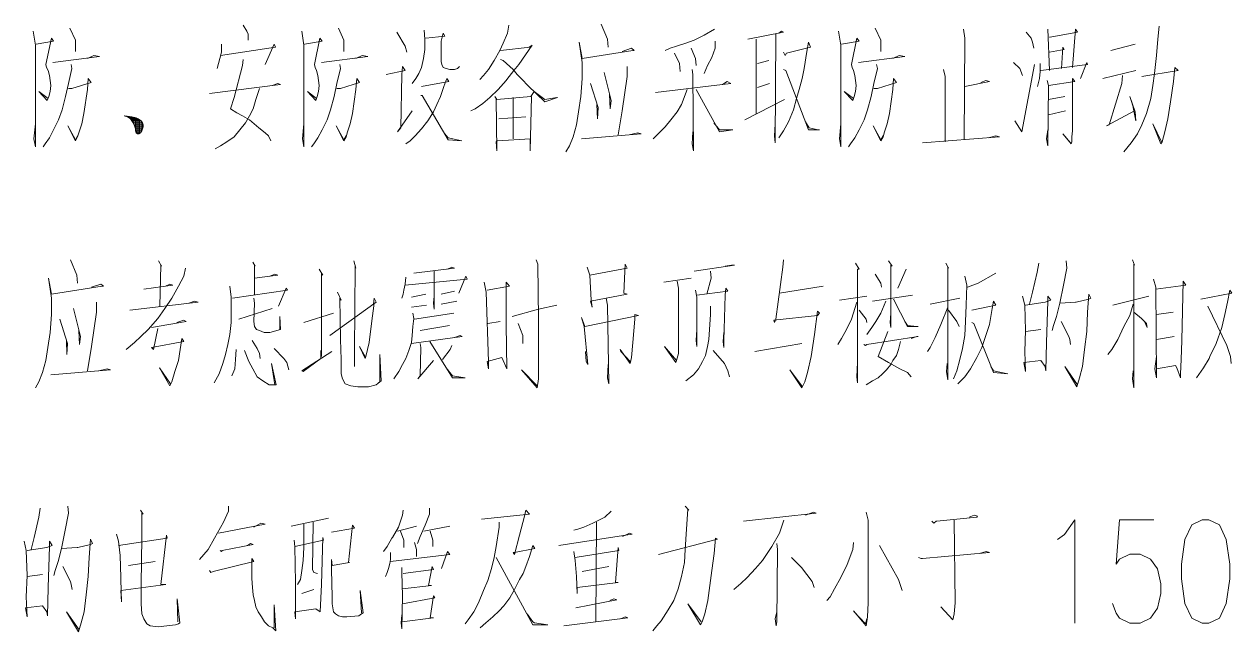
# Model space of a CAD drawing. Header units: millimetres. Extents: x 0 to 586, y 0 to 414.
# Drawn here: x 234.48 to 276.39, y 127.57 to 148.67 of the extents above; entities that cross this region are included whole.
import ezdxf

# ---------------------------------------------------------------- set-up
doc = ezdxf.new("R2010")
doc.units = ezdxf.units.MM

msp = doc.modelspace()

# ---------------------------------------------------------------- linework, layer by layer
at = {"color": 0, "lineweight": 0}
for points in [[(234.794778, 148.427722), (234.868861, 147.937361), (234.868861, 144.409583), (234.819472, 144.688278), (234.868861, 145.210389)], [(236.068306, 148.530028), (236.262333, 148.110222), (236.262333, 147.972639), (236.262333, 147.725694)], [(242.083167, 148.635861), (242.203111, 148.427722), (242.2525, 148.321889), (242.2525, 148.216056), (242.2525, 148.110222)], [(244.111639, 148.427722), (244.185722, 147.937361), (244.185722, 144.409583), (244.136333, 144.688278), (244.185722, 145.210389)], [(245.385167, 148.530028), (245.579194, 148.110222), (245.579194, 147.972639), (245.579194, 147.725694)], [(247.413639, 148.392444), (247.706444, 147.902083), (247.755833, 147.693944)], [(248.366139, 148.459472), (248.390833, 148.1455), (248.390833, 147.79625), (248.341444, 147.482278), (248.270889, 147.168306), (248.172111, 146.960167), (248.073333, 146.783778), (247.949861, 146.610917)], [(251.30125, 148.635861), (251.251861, 148.357167), (251.107222, 148.007917), (250.98375, 147.760972), (250.786194, 147.411722), (250.592167, 147.09775), (250.422833, 146.889611), (250.299361, 146.7485)], [(254.504472, 148.671139), (254.726722, 148.1455), (254.747889, 147.866806)], [(258.441472, 148.49475), (258.074583, 148.286611), (257.732389, 148.110222), (257.439583, 148.007917), (257.122083, 147.902083), (256.899833, 147.831528), (256.7305, 147.760972)], [(259.591528, 148.1455), (260.836833, 148.392444), (260.766278, 148.427722), (260.6675, 148.357167)], [(262.745361, 148.427722), (262.819444, 147.937361), (262.819444, 144.409583), (262.770056, 144.688278), (262.819444, 145.210389)], [(264.018889, 148.530028), (264.212917, 148.110222), (264.212917, 147.972639), (264.212917, 147.725694)], [(267.073944, 148.49475), (267.123333, 148.180778), (267.098639, 144.653)], [(269.250583, 148.392444), (269.423444, 148.180778), (269.469306, 148.043194), (269.518694, 147.831528)], [(270.009056, 148.49475), (270.058444, 147.062472)], [(270.058444, 148.216056), (270.083139, 148.216056), (271.035639, 148.392444), (270.961556, 148.49475), (270.862778, 147.168306)], [(272.647833, 144.233194), (272.894778, 144.547167), (273.1135, 144.861139), (273.261667, 145.178639), (273.431, 145.563167), (273.579167, 146.085278), (273.65325, 146.540361), (273.702639, 146.960167), (273.773194, 147.588111), (273.822583, 148.1455), (273.871972, 148.600583)], [(234.893556, 147.972639), (235.503861, 148.074944), (235.429778, 148.180778), (235.23575, 147.274139), (235.260444, 147.168306), (235.309833, 147.062472), (235.359222, 146.889611), (235.380389, 146.713222), (235.405083, 146.540361), (235.380389, 146.328694), (235.334528, 146.155833), (235.285139, 146.014722), (234.992333, 146.328694), (235.309833, 146.085278)], [(241.324694, 147.972639), (241.324694, 147.693944), (241.275306, 147.482278), (241.225917, 147.309417), (241.176528, 147.133028)], [(241.3, 147.588111), (243.208528, 147.866806), (243.159139, 147.972639), (242.841639, 147.274139)], [(244.210417, 147.972639), (244.820722, 148.074944), (244.746639, 148.180778), (244.552611, 147.274139), (244.577306, 147.168306), (244.626694, 147.062472), (244.676083, 146.889611), (244.69725, 146.713222), (244.721944, 146.540361), (244.69725, 146.328694), (244.651389, 146.155833), (244.602, 146.014722), (244.309194, 146.328694), (244.626694, 146.085278)], [(248.415528, 148.180778), (249.075222, 148.251333), (249.025833, 148.357167), (248.955278, 148.074944), (248.955278, 147.831528), (248.955278, 147.623389), (248.955278, 147.376444), (248.979972, 147.274139), (249.025833, 147.168306), (249.124611, 147.133028), (249.248083, 147.09775), (249.417417, 147.09775), (249.516194, 147.133028), (249.590278, 147.203583)], [(255.23825, 147.725694), (255.55575, 147.831528), (255.654528, 147.760972), (255.605139, 147.760972), (253.844778, 147.482278), (253.746, 148.043194), (253.844778, 147.344694), (253.844778, 146.783778), (253.795389, 146.155833), (253.721306, 145.630194), (253.65075, 145.178639), (253.527278, 144.758833), (253.403806, 144.444861), (253.283861, 144.233194)], [(258.466167, 148.074944), (258.466167, 147.831528), (258.342694, 147.517556), (258.198056, 147.238861), (258.074583, 146.960167)], [(259.884333, 148.1455), (259.884333, 145.563167)], [(260.568722, 148.321889), (260.544028, 144.547167), (260.519333, 144.794111), (260.544028, 145.210389)], [(260.836833, 147.693944), (260.886222, 147.588111), (260.935611, 147.658667), (261.768167, 147.866806), (261.694083, 148.043194), (261.644694, 147.725694), (261.545917, 147.133028), (261.475361, 146.783778), (261.376583, 146.39925), (261.277806, 146.085278), (261.179028, 145.70075), (261.009694, 145.280944), (260.836833, 144.966972), (260.6675, 144.723556)], [(262.844139, 147.972639), (263.454444, 148.074944), (263.380361, 148.180778), (263.186333, 147.274139), (263.211028, 147.168306), (263.260417, 147.062472), (263.309806, 146.889611), (263.330972, 146.713222), (263.355667, 146.540361), (263.330972, 146.328694), (263.285111, 146.155833), (263.235722, 146.014722), (262.942917, 146.328694), (263.260417, 146.085278)], [(272.185694, 147.760972), (273.039417, 147.972639)], [(235.479167, 147.344694), (237.094889, 147.552833), (236.897333, 147.588111), (236.678611, 147.482278)], [(244.796028, 147.344694), (246.41175, 147.552833), (246.214194, 147.588111), (245.995472, 147.482278)], [(251.008444, 147.760972), (252.035028, 147.866806), (252.010333, 147.866806), (252.109111, 147.937361), (251.643444, 147.274139), (251.474111, 147.062472), (251.227167, 146.7485), (251.202472, 146.713222), (250.934361, 146.39925), (250.641556, 146.120556), (250.398139, 145.912417), (250.1265, 145.736028), (249.981861, 145.665472)], [(257.048, 147.658667), (257.220861, 147.309417), (257.242028, 147.027194)], [(257.633611, 147.831528), (257.781778, 147.482278), (257.806472, 147.238861)], [(263.42975, 147.344694), (265.045472, 147.552833), (264.847917, 147.588111), (264.629194, 147.482278)], [(270.058444, 147.693944), (270.569972, 147.79625), (270.520583, 147.866806), (270.474722, 147.133028)], [(236.114167, 147.274139), (236.138861, 147.133028), (236.018917, 146.610917), (235.920139, 146.155833), (235.796667, 145.70075), (235.676722, 145.3515), (235.503861, 145.00225), (235.359222, 144.723556), (235.211056, 144.511889), (235.136972, 144.409583)], [(242.083167, 147.447), (242.058472, 147.238861), (241.765667, 146.120556), (241.642194, 145.736028), (241.860917, 145.594917), (242.058472, 145.492611), (242.301889, 145.3515), (242.619389, 145.072806), (242.841639, 144.896417), (242.961583, 144.794111), (243.035667, 144.617722)], [(245.431028, 147.274139), (245.455722, 147.133028), (245.335778, 146.610917), (245.237, 146.155833), (245.113528, 145.70075), (244.993583, 145.3515), (244.820722, 145.00225), (244.676083, 144.723556), (244.527917, 144.511889), (244.453833, 144.409583)], [(247.04675, 146.924889), (247.706444, 147.062472), (247.607667, 147.203583), (247.582972, 146.924889), (247.558278, 145.072806), (247.438333, 144.931694), (247.949861, 145.665472)], [(251.008444, 147.447), (251.107222, 147.411722), (251.449417, 147.09775), (251.594056, 146.924889), (251.766917, 146.7485), (251.960944, 146.540361), (252.550083, 145.979444), (252.987528, 146.120556), (252.962833, 146.120556), (252.550083, 146.05), (252.183194, 146.328694), (252.059722, 146.155833), (250.884972, 146.05), (250.810889, 146.155833), (250.860278, 146.085278), (250.884972, 144.268472), (250.860278, 144.582444), (250.884972, 144.617722), (250.909667, 144.617722), (252.035028, 144.688278), (252.035028, 144.268472), (252.084417, 146.155833)], [(255.411111, 147.203583), (255.411111, 146.854333), (255.23825, 145.665472), (255.090083, 144.829389)], [(260.325306, 147.411722), (259.933722, 147.309417)], [(264.06475, 147.274139), (264.089444, 147.133028), (263.9695, 146.610917), (263.870722, 146.155833), (263.74725, 145.70075), (263.627306, 145.3515), (263.454444, 145.00225), (263.309806, 144.723556), (263.161639, 144.511889), (263.087556, 144.409583)], [(268.809611, 147.344694), (269.031861, 147.133028), (269.127111, 146.889611)], [(268.859, 145.316222), (269.102417, 144.931694), (269.543389, 147.274139)], [(269.740944, 147.309417), (269.740944, 147.027194), (269.71625, 146.783778), (269.642167, 146.505083)], [(269.765639, 147.062472), (271.377833, 147.274139), (271.353139, 147.344694), (271.134417, 146.783778)], [(273.261667, 146.854333), (274.531667, 147.062472), (274.411722, 147.168306), (274.362333, 146.677944), (274.263556, 145.979444), (274.164778, 145.386778), (274.069528, 144.931694), (273.97075, 144.582444), (273.921361, 144.511889), (273.65325, 145.210389), (273.946056, 144.582444)], [(236.018917, 146.434528), (236.138861, 146.434528), (236.802083, 146.642667), (236.703306, 146.783778), (236.678611, 146.39925), (236.555139, 145.563167), (236.481056, 145.210389), (236.385806, 144.931694), (236.336417, 144.758833), (236.262333, 144.617722), (235.994222, 145.143361), (236.262333, 144.653), (236.336417, 144.794111)], [(245.335778, 146.434528), (245.455722, 146.434528), (246.118944, 146.642667), (246.020167, 146.783778), (245.995472, 146.39925), (245.872, 145.563167), (245.797917, 145.210389), (245.702667, 144.931694), (245.653278, 144.758833), (245.579194, 144.617722), (245.311083, 145.143361), (245.579194, 144.653), (245.653278, 144.794111)], [(248.270889, 146.505083), (249.223389, 146.677944), (249.149306, 146.783778), (249.050528, 146.505083), (248.930583, 146.155833), (248.807111, 145.877139), (248.683639, 145.630194), (248.489611, 145.316222), (248.270889, 145.037528), (248.048639, 144.794111), (247.879306, 144.617722), (247.731139, 144.511889)], [(254.60325, 146.995444), (254.846667, 146.014722), (254.821972, 145.736028), (254.797278, 146.226389)], [(257.658306, 147.09775), (257.683, 146.924889), (257.707694, 144.268472), (257.658306, 144.511889), (257.683, 144.931694)], [(260.836833, 147.09775), (260.910917, 147.062472), (261.694083, 145.00225), (262.085667, 145.00225), (262.036278, 145.00225), (261.718778, 145.072806), (261.595306, 145.280944)], [(263.9695, 146.434528), (264.089444, 146.434528), (264.752667, 146.642667), (264.653889, 146.783778), (264.629194, 146.39925), (264.505722, 145.563167), (264.431639, 145.210389), (264.336389, 144.931694), (264.287, 144.758833), (264.212917, 144.617722), (263.944806, 145.143361), (264.212917, 144.653), (264.287, 144.794111)], [(266.389556, 147.09775), (266.438944, 146.854333), (266.438944, 144.582444)], [(267.123333, 146.505083), (267.980583, 146.677944), (267.857111, 146.713222), (267.68425, 146.642667)], [(269.984361, 146.713222), (270.03375, 146.540361), (270.009056, 144.444861), (269.959667, 144.688278), (270.009056, 145.00225)], [(270.03375, 146.540361), (270.936861, 146.677944), (270.862778, 146.783778), (270.862778, 144.966972), (270.841611, 144.758833), (270.841611, 144.582444), (270.816917, 144.511889), (270.520583, 144.861139), (270.792222, 144.547167)], [(271.917583, 146.783778), (273.064111, 147.062472)], [(272.601972, 146.889611), (272.577278, 146.610917), (272.136306, 145.178639), (272.037528, 145.143361), (273.014722, 145.665472), (272.845389, 146.155833), (273.039417, 145.630194), (273.064111, 145.316222), (272.968861, 145.771306)], [(240.908417, 146.261667), (243.377861, 146.575639), (243.279083, 146.610917), (243.085056, 146.540361)], [(242.644083, 146.434528), (242.524139, 146.05), (242.425361, 145.736028), (242.301889, 145.492611), (242.15725, 145.245667), (241.959694, 145.00225), (241.765667, 144.758833), (241.518722, 144.582444), (241.3, 144.444861), (241.105972, 144.339028)], [(254.137583, 146.610917), (254.405694, 145.771306), (254.381, 145.386778), (254.359833, 145.877139)], [(257.488972, 146.39925), (257.291417, 145.877139), (257.146778, 145.630194), (256.924528, 145.3515), (256.7305, 145.108083), (256.557639, 144.931694), (256.314222, 144.688278)], [(256.388306, 146.293417), (259.005917, 146.610917), (258.882444, 146.677944), (258.709583, 146.575639)], [(257.806472, 146.39925), (258.614333, 144.931694), (259.076472, 145.00225), (258.614333, 145.00225), (258.416778, 145.245667)], [(260.35, 146.610917), (259.933722, 146.469806)], [(248.246194, 146.191111), (248.292056, 146.191111), (249.198694, 144.653), (249.664361, 144.617722), (249.198694, 144.723556), (249.075222, 144.861139)], [(251.449417, 146.120556), (251.449417, 144.688278)], [(259.49275, 145.3515), (260.861528, 146.05)], [(270.594667, 146.155833), (270.03375, 146.05)], [(237.973306, 145.492611), (238.22025, 145.457333), (238.364889, 145.422056), (238.438972, 145.386778), (238.488361, 145.3515), (238.53775, 145.316222), (238.587139, 145.245667), (238.608306, 145.178639), (238.608306, 145.108083), (238.562444, 144.966972), (238.513056, 144.896417), (238.463667, 144.861139), (238.414278, 144.861139), (238.364889, 144.896417), (238.340194, 144.966972), (238.340194, 145.037528), (238.3155, 145.143361), (238.266111, 145.245667), (238.170861, 145.386778), (238.072083, 145.457333), (237.948611, 145.492611)], [(238.072083, 145.457333), (238.195556, 145.457333)], [(238.146167, 145.422056), (238.146167, 145.457333)], [(238.195556, 145.457333), (238.195556, 145.3515)], [(250.959056, 145.386778), (251.886861, 145.457333)], [(270.03375, 145.527889), (270.619361, 145.665472)], [(238.340194, 145.422056), (238.146167, 145.422056)], [(238.170861, 145.386778), (238.438972, 145.386778)], [(238.488361, 145.3515), (238.195556, 145.3515)], [(238.241417, 145.280944), (238.241417, 145.422056)], [(238.241417, 145.316222), (238.513056, 145.316222)], [(238.587139, 145.245667), (238.266111, 145.245667)], [(238.290806, 145.422056), (238.290806, 145.210389)], [(238.3155, 145.178639), (238.608306, 145.178639)], [(238.340194, 144.966972), (238.340194, 145.422056)], [(238.608306, 145.108083), (238.340194, 145.108083)], [(238.340194, 145.037528), (238.587139, 145.037528)], [(238.389583, 145.386778), (238.389583, 144.896417)], [(238.438972, 144.861139), (238.438972, 145.386778)], [(238.488361, 145.3515), (238.488361, 144.896417)], [(238.53775, 144.931694), (238.53775, 145.316222)], [(238.587139, 145.245667), (238.587139, 145.037528)], [(238.562444, 144.966972), (238.340194, 144.966972)], [(238.364889, 144.896417), (238.513056, 144.896417)], [(253.820083, 144.688278), (255.897944, 144.861139), (255.778, 144.896417), (255.481667, 144.829389)], [(265.655778, 144.547167), (268.322778, 144.758833), (268.199306, 144.794111), (267.931194, 144.723556)], [(236.089472, 140.483167), (236.308194, 139.957528), (236.332889, 139.678833)], [(239.148056, 140.447889), (239.243306, 140.2715), (239.218611, 140.306778), (239.193917, 138.8745)], [(242.421833, 140.412611), (242.495917, 140.2715), (242.471222, 140.306778), (242.471222, 139.259028)], [(245.921389, 140.447889), (245.991944, 140.204472), (245.970778, 140.2715), (245.946083, 137.304639), (245.946083, 136.779), (245.946083, 137.198806)], [(252.25375, 140.483167), (252.303139, 140.342056), (252.327833, 138.422944), (252.327833, 137.234083), (252.327833, 136.359194), (252.278444, 136.045222), (251.738694, 136.673167), (252.278444, 136.115778)], [(260.836833, 140.483167), (260.812139, 140.236222), (260.568722, 138.422944), (260.519333, 138.317111), (260.494639, 138.387667), (262.011583, 138.560528), (262.085667, 138.631083), (262.011583, 138.701639), (261.912806, 137.897306), (261.789333, 137.12825), (261.669389, 136.570861), (261.570611, 136.256889), (261.471833, 136.045222), (261.055556, 136.673167), (261.496528, 136.0805)], [(264.481028, 140.447889), (264.6045, 140.2715), (264.555111, 140.306778), (264.555111, 138.140722), (264.530417, 138.317111), (264.555111, 138.631083)], [(270.644056, 140.447889), (270.66875, 140.204472), (270.545278, 139.608278), (270.421806, 138.980333), (270.301861, 138.52525), (270.203083, 138.211278), (270.153694, 138.038417)], [(272.940639, 140.483167), (273.014722, 140.306778), (272.990028, 140.342056), (272.990028, 136.045222), (272.940639, 136.359194), (272.965333, 136.637889)], [(240.075861, 140.204472), (240.026472, 139.92225), (239.832444, 139.573), (239.610194, 139.153194), (239.366778, 138.803944), (239.123361, 138.454694), (238.781167, 138.070167), (238.534222, 137.82675), (238.3155, 137.618611), (238.022694, 137.371667)], [(242.471222, 139.855222), (243.279083, 139.957528), (243.180306, 139.992806), (243.010972, 139.92225)], [(244.721944, 140.169194), (244.845417, 139.957528), (244.796028, 140.028083), (244.796028, 137.12825), (244.771333, 137.339917), (244.771333, 137.057694), (244.161028, 136.606139), (244.111639, 136.637889), (245.162917, 137.304639)], [(247.99925, 140.028083), (249.417417, 140.204472), (249.318639, 140.236222), (249.174, 140.169194)], [(248.708333, 140.098639), (248.708333, 138.772194), (248.683639, 138.980333), (248.708333, 139.22375)], [(254.014111, 140.236222), (254.112889, 139.957528), (254.162278, 139.086167), (254.186972, 138.839222), (254.137583, 139.050889), (255.407583, 139.294306), (255.287639, 139.329583), (255.3335, 140.342056), (255.407583, 140.204472), (254.112889, 139.957528)], [(257.732389, 140.098639), (259.125861, 140.306778), (259.027083, 140.306778), (258.808361, 140.2715)], [(258.293306, 140.098639), (258.318, 139.855222), (258.169833, 139.294306)], [(263.330972, 140.377333), (263.454444, 140.169194), (263.405056, 140.169194), (263.405056, 136.221611), (263.380361, 136.42975), (263.405056, 136.920111)], [(264.015361, 139.992806), (264.212917, 139.678833), (264.237611, 139.537722)], [(265.091333, 140.169194), (264.798528, 139.502444)], [(266.460111, 140.377333), (266.558889, 140.204472), (266.534194, 140.236222), (266.534194, 136.323917), (266.484806, 136.606139), (266.5095, 136.884833)], [(268.199306, 140.028083), (267.585472, 139.678833), (267.218583, 139.537722)], [(269.688028, 140.377333), (269.638639, 140.063361), (269.469306, 139.364861), (269.370528, 138.945056)], [(236.82325, 139.537722), (237.14075, 139.643556), (237.239528, 139.573), (237.190139, 139.573), (235.429778, 139.294306), (235.331, 139.855222), (235.429778, 139.153194), (235.429778, 138.595806), (235.380389, 137.967861), (235.306306, 137.442222), (235.232222, 136.990667), (235.112278, 136.570861), (234.988806, 136.256889), (234.868861, 136.045222)], [(238.633, 139.470694), (239.634889, 139.608278), (239.536111, 139.643556), (239.391472, 139.573)], [(241.6175, 139.573), (241.666889, 139.188472), (241.666889, 138.736917), (241.666889, 138.317111), (241.6175, 137.897306), (241.543417, 137.548056), (241.469333, 137.198806), (241.370556, 136.884833), (241.250611, 136.535583), (241.07775, 136.221611)], [(247.731139, 139.886972), (247.706444, 139.643556), (247.657056, 139.435417), (247.632361, 139.294306), (247.582972, 139.153194)], [(247.706444, 139.608278), (249.858389, 139.819944), (249.809, 139.92225), (249.565583, 139.329583)], [(250.444, 139.714111), (250.518083, 139.364861), (250.592167, 136.955389), (250.592167, 136.708444), (250.542778, 136.955389), (251.054306, 137.092972), (251.227167, 136.708444), (251.202472, 138.246556), (251.202472, 139.714111), (251.325944, 139.573), (250.542778, 139.435417)], [(256.681111, 139.714111), (257.633611, 139.855222)], [(257.14325, 139.749389), (257.192639, 139.502444), (257.192639, 137.234083), (257.118556, 136.990667), (257.093861, 136.920111), (256.705806, 137.4775), (257.118556, 136.990667)], [(262.205611, 139.573), (260.688667, 139.329583)], [(267.123333, 139.92225), (267.193889, 139.608278), (267.169194, 138.909778), (267.1445, 138.352389), (267.123333, 137.862028), (267.04925, 137.406944), (266.950472, 137.022417), (266.851694, 136.637889), (266.73175, 136.359194)], [(273.674417, 139.819944), (273.7485, 139.537722), (273.773194, 136.394472), (273.723806, 136.708444), (273.773194, 137.12825)], [(273.7485, 139.470694), (274.799778, 139.608278), (274.701, 139.749389), (274.655139, 137.689167), (274.630444, 137.022417), (274.60575, 136.535583), (274.60575, 136.394472), (274.482278, 136.743722), (274.432889, 136.814278), (273.773194, 136.708444)], [(241.71275, 139.153194), (243.621278, 139.435417), (243.571889, 139.502444), (243.303778, 138.8745)], [(242.446528, 139.153194), (242.471222, 138.980333), (242.446528, 138.352389), (242.471222, 138.176), (242.545306, 138.070167), (242.644083, 138.038417), (242.813417, 137.967861), (243.010972, 137.967861), (243.377861, 138.070167), (243.353167, 138.52525), (243.353167, 138.070167)], [(245.088833, 137.862028), (246.701028, 139.015611), (246.630472, 139.153194), (246.605778, 138.945056), (246.630472, 138.980333), (246.531694, 138.281833), (246.457611, 137.618611), (246.337667, 137.12825), (246.312972, 137.057694), (246.115417, 137.4775), (246.312972, 137.12825)], [(245.356944, 139.364861), (245.480417, 139.086167), (245.431028, 139.153194), (245.455722, 137.720917), (245.480417, 137.022417), (245.480417, 136.535583), (245.529806, 136.359194), (245.625056, 136.186333), (245.822611, 136.115778), (246.066028, 136.0805), (246.432917, 136.0805), (246.701028, 136.151056), (246.873889, 136.288639), (246.8245, 137.198806), (246.8245, 136.256889), (246.775111, 136.221611)], [(248.415528, 139.294306), (247.925167, 139.188472)], [(249.417417, 139.400139), (248.95175, 139.294306)], [(254.673806, 139.153194), (254.723194, 138.909778), (254.772583, 136.186333), (254.723194, 136.394472), (254.747889, 136.849556)], [(257.781778, 139.435417), (257.827639, 139.188472), (257.827639, 137.4775), (257.806472, 137.689167), (257.827639, 138.070167)], [(257.827639, 139.259028), (258.903611, 139.400139), (258.833056, 139.502444), (258.808361, 139.259028), (258.758972, 137.689167), (258.758972, 137.442222), (258.734278, 137.653889), (258.758972, 137.967861)], [(262.770056, 139.086167), (263.722556, 139.22375)], [(265.313583, 139.259028), (263.916583, 139.050889)], [(265.923889, 138.945056), (266.950472, 139.153194)], [(269.127111, 139.22375), (269.201194, 138.909778), (269.225889, 138.038417), (269.201194, 137.304639), (269.225889, 136.606139), (269.1765, 136.920111), (269.762111, 136.990667), (269.910278, 136.779), (269.934972, 136.637889), (269.959667, 137.618611), (270.005528, 139.050889), (270.005528, 139.22375), (270.104306, 139.086167), (269.910278, 139.015611), (269.225889, 138.909778)], [(270.421806, 138.980333), (270.961556, 139.015611), (270.98625, 139.015611), (271.427222, 139.121444), (271.497778, 139.153194), (271.427222, 139.294306), (271.377833, 138.666361), (271.353139, 138.003139), (271.279056, 137.371667), (271.204972, 136.779), (271.106194, 136.394472), (271.010944, 136.0805), (270.594667, 136.779), (271.035639, 136.151056)], [(272.25625, 138.909778), (273.505083, 139.22375)], [(275.314833, 139.121444), (276.390806, 139.329583), (276.316722, 139.435417), (276.242639, 139.015611), (276.143861, 138.595806), (276.048611, 138.140722), (275.851056, 137.583333), (275.632333, 137.12825), (275.607639, 137.057694), (275.410083, 136.743722), (275.166667, 136.394472)], [(236.18825, 138.803944), (236.431667, 137.82675), (236.406972, 137.548056), (236.382278, 138.038417)], [(236.996111, 139.015611), (236.996111, 138.666361), (236.82325, 137.4775), (236.675083, 136.637889)], [(238.142639, 138.736917), (240.516833, 139.015611), (240.393361, 139.050889), (240.199333, 138.980333)], [(243.085056, 138.803944), (241.935, 138.422944)], [(247.925167, 138.839222), (248.440222, 138.909778)], [(248.95175, 138.945056), (249.4915, 139.050889)], [(251.421194, 138.52525), (252.327833, 138.772194), (252.962833, 138.909778)], [(258.293306, 138.8745), (258.293306, 138.736917), (258.293306, 138.595806), (258.243917, 137.720917), (258.194528, 137.4775), (258.123972, 137.163528), (258.025194, 136.955389), (257.877028, 136.708444), (257.707694, 136.500306), (257.439583, 136.288639)], [(263.380361, 139.015611), (263.186333, 138.422944), (263.013472, 138.070167), (262.840611, 137.756194), (262.720667, 137.548056)], [(263.454444, 138.736917), (263.697861, 138.422944), (263.722556, 138.317111)], [(264.38225, 139.050889), (264.212917, 138.631083), (264.040056, 138.352389), (263.895417, 138.140722), (263.722556, 137.897306)], [(264.650361, 139.121444), (265.140722, 138.176), (265.507611, 138.176), (265.458222, 138.176), (265.140722, 138.211278), (265.041944, 138.352389)], [(266.534194, 138.839222), (266.290778, 138.246556), (266.093222, 137.791472), (265.923889, 137.442222), (265.825111, 137.304639)], [(266.558889, 138.736917), (266.851694, 138.352389), (266.925778, 138.176)], [(267.36675, 138.736917), (268.199306, 138.909778), (268.125222, 139.050889), (268.075833, 138.803944), (267.977056, 138.246556), (267.853583, 137.862028), (267.708944, 137.442222), (267.536083, 137.092972), (267.317361, 136.708444), (267.123333, 136.42975), (266.876389, 136.186333)], [(272.965333, 138.945056), (272.845389, 138.560528), (272.647833, 138.176), (272.429111, 137.720917), (272.231556, 137.371667), (272.086917, 137.198806)], [(275.55825, 138.8745), (276.217944, 137.512778), (276.341417, 137.12825), (276.366111, 136.884833)], [(235.722583, 138.422944), (235.990694, 137.583333), (235.966, 137.198806), (235.944833, 137.689167)], [(238.901111, 138.140722), (240.100556, 138.352389), (240.026472, 138.387667), (239.783056, 138.317111)], [(244.185722, 138.317111), (245.212306, 138.631083)], [(247.974556, 138.631083), (247.99925, 138.454694), (247.974556, 138.176), (247.949861, 137.862028), (247.925167, 137.618611), (247.826389, 137.339917), (247.731139, 137.057694), (247.607667, 136.849556), (247.484194, 136.606139), (247.314861, 136.359194)], [(248.023944, 138.422944), (249.392722, 138.631083)], [(250.567472, 138.281833), (251.004917, 138.352389)], [(253.964722, 137.304639), (253.989417, 136.955389), (254.038806, 136.849556), (253.915333, 138.176), (253.820083, 138.489972), (253.940028, 138.176), (255.799167, 138.560528), (255.675694, 138.595806), (255.675694, 138.422944), (255.605139, 137.618611), (255.55575, 137.092972), (255.506361, 136.884833), (255.164167, 137.371667), (255.188861, 137.304639), (255.506361, 136.955389)], [(267.36675, 138.317111), (267.440833, 138.281833), (268.125222, 136.570861), (268.612056, 136.535583), (268.125222, 136.637889), (268.026444, 136.779)], [(270.471194, 138.352389), (270.739306, 137.82675), (270.764, 137.720917), (270.788694, 137.548056)], [(272.990028, 138.666361), (273.258139, 138.454694), (273.431, 138.281833), (273.455694, 138.140722), (273.356917, 138.352389)], [(273.773194, 138.595806), (274.358806, 138.666361)], [(239.123361, 138.105444), (238.975194, 137.371667), (238.901111, 137.442222), (240.026472, 137.653889), (239.952389, 137.756194), (239.832444, 136.990667), (239.708972, 136.606139), (239.610194, 136.256889), (239.536111, 136.115778), (239.17275, 136.743722), (239.560806, 136.186333)], [(249.244556, 138.211278), (248.217972, 138.038417)], [(251.61875, 138.281833), (251.788083, 137.862028), (251.788083, 137.583333)], [(264.456333, 138.003139), (264.114139, 137.12825), (264.481028, 136.920111), (264.872611, 136.708444), (265.140722, 136.570861), (265.264194, 136.42975)], [(269.225889, 138.003139), (269.762111, 138.070167)], [(242.397139, 137.689167), (242.57, 137.406944), (242.644083, 137.234083), (242.668778, 137.057694)], [(247.925167, 137.583333), (249.685528, 137.82675), (249.611444, 137.862028), (249.417417, 137.791472)], [(248.217972, 137.583333), (248.242667, 137.442222), (248.217972, 136.465028), (248.143889, 136.359194), (248.683639, 136.990667)], [(248.560167, 137.653889), (249.343333, 136.394472), (249.784306, 136.394472), (249.343333, 136.465028), (249.124611, 136.743722)], [(249.318639, 137.512778), (249.26925, 137.371667), (249.001139, 137.022417)], [(259.834944, 137.304639), (261.471833, 137.583333)], [(263.623778, 137.548056), (263.673167, 137.512778), (263.722556, 137.548056), (265.507611, 137.82675), (265.458222, 137.82675), (265.264194, 137.756194)], [(264.897306, 137.653889), (264.823222, 137.371667), (264.749139, 137.163528), (264.625667, 136.990667), (264.555111, 136.849556), (264.406944, 136.673167), (264.262306, 136.535583), (264.114139, 136.394472), (263.916583, 136.288639), (263.697861, 136.151056)], [(273.773194, 137.720917), (274.3835, 137.82675)], [(241.836222, 137.371667), (241.811528, 137.022417), (241.786833, 136.708444), (241.688056, 136.465028)], [(242.129028, 137.339917), (242.277194, 136.955389), (242.421833, 136.708444), (242.57, 136.42975), (242.764028, 136.288639), (242.986278, 136.151056), (243.155611, 136.151056), (243.229694, 136.151056), (243.060361, 136.884833), (243.180306, 136.151056)], [(243.155611, 137.406944), (243.497806, 137.057694), (243.596583, 136.920111), (243.670667, 136.673167)], [(258.392083, 137.339917), (258.783667, 136.884833), (258.903611, 136.637889), (258.953, 136.42975)], [(235.405083, 136.500306), (237.482944, 136.673167), (237.363, 136.708444), (237.066667, 136.637889)], [(235.041722, 131.868333), (234.992333, 131.554361), (234.823, 130.852333), (234.724222, 130.436056)], [(235.99775, 131.935361), (236.022444, 131.691944), (235.898972, 131.099278), (235.7755, 130.471333), (235.655556, 130.01625), (235.556778, 129.702278), (235.507389, 129.525889)], [(238.516583, 131.797778), (238.611833, 131.656667), (238.565972, 131.691944), (238.565972, 130.852333), (238.541278, 129.211917), (238.541278, 128.548694), (238.565972, 128.199444), (238.636528, 128.023056), (238.735306, 127.850194), (238.858778, 127.779639), (239.126889, 127.744361), (239.737194, 127.814917), (239.835972, 127.850194), (239.885361, 127.885472), (239.786583, 128.721556), (239.811278, 127.92075)], [(241.571639, 131.935361), (241.571639, 131.7625), (241.402306, 131.377972), (241.081278, 130.820583), (240.862556, 130.436056), (240.56975, 130.086806)], [(247.635889, 131.797778), (247.611194, 131.621389), (247.466556, 131.201583), (247.269, 130.852333), (247.244306, 130.820583), (247.074972, 130.538361), (246.9515, 130.3655)], [(248.542528, 131.868333), (248.542528, 131.656667), (248.394361, 131.272139), (248.225028, 130.887611), (248.12625, 130.644194)], [(250.352278, 131.483806), (252.013861, 131.656667), (251.890389, 131.797778), (251.841, 131.586111), (251.671667, 130.922889), (251.498806, 130.259667), (251.452944, 130.330222), (251.498806, 130.330222), (252.207889, 130.471333), (252.137333, 130.573639), (252.013861, 130.189111), (251.890389, 129.839861), (251.795139, 129.596444), (251.671667, 129.388306), (251.498806, 129.039056), (251.329472, 128.756833), (251.131917, 128.478139), (250.962583, 128.305278), (250.743861, 128.093611), (250.496917, 127.885472), (250.302889, 127.709083)], [(254.850194, 131.7625), (254.631472, 131.554361), (254.215194, 131.342694), (253.897694, 131.201583), (253.700139, 131.134556), (253.5555, 131.099278)], [(257.418417, 131.935361), (257.541889, 131.797778), (257.517194, 131.833056), (257.467806, 131.134556), (257.418417, 130.436056), (257.393722, 129.980972), (257.294944, 129.490611), (257.175, 129.070806), (257.026833, 128.654528), (256.832806, 128.337028), (256.585861, 127.956028), (256.441222, 127.779639), (256.293056, 127.606778)], [(259.446889, 131.41325), (261.965722, 131.691944), (261.870472, 131.727222), (261.598833, 131.621389)], [(263.701389, 131.727222), (263.775472, 131.448528), (263.775472, 128.583972), (263.750778, 128.093611), (263.701389, 127.779639), (263.263944, 128.305278)], [(265.976806, 131.41325), (266.050889, 131.342694), (266.124972, 131.41325), (266.149667, 131.41325), (267.543139, 131.554361), (267.567833, 131.586111), (267.444361, 131.621389), (267.2715, 131.554361)], [(241.229444, 130.993444), (242.845167, 131.307417), (242.697, 131.342694), (242.453583, 131.201583)], [(243.748278, 131.236861), (245.042972, 131.519083)], [(244.18925, 131.307417), (244.18925, 130.503083), (244.164556, 130.051528), (244.115167, 129.702278), (244.065778, 129.388306), (243.967, 129.211917)], [(244.50675, 131.377972), (244.482056, 129.737556), (244.531444, 129.631722), (244.654917, 129.596444)], [(245.14175, 131.028722), (245.949611, 131.169833), (245.875528, 131.272139), (245.730889, 129.980972), (245.77675, 129.980972), (245.166444, 129.875139), (245.14175, 130.086806), (245.14175, 129.737556), (245.166444, 128.792111), (245.166444, 128.548694), (245.191139, 128.407583), (245.215833, 128.27), (245.289917, 128.199444), (245.385167, 128.128889), (245.533333, 128.093611), (245.6815, 128.093611), (246.097778, 128.128889), (246.193028, 128.199444), (246.242417, 128.234722), (246.143639, 129.003778), (246.193028, 128.234722)], [(247.441861, 131.064), (248.101556, 131.236861)], [(248.344972, 131.064), (249.251611, 131.236861)], [(250.962583, 131.377972), (250.962583, 131.201583), (250.863806, 130.538361), (250.789722, 130.153833), (250.694472, 129.769306), (250.571, 129.353028), (250.422833, 129.003778), (250.2535, 128.583972), (250.080639, 128.27), (249.886611, 127.987778), (249.787833, 127.850194)], [(254.338667, 131.377972), (254.313972, 127.92075)], [(260.840361, 131.448528), (260.695722, 130.993444), (260.427611, 130.538361), (260.106583, 130.051528), (259.863167, 129.769306), (259.570361, 129.455333), (259.351639, 129.247194), (259.104694, 129.039056)], [(266.759972, 131.448528), (266.784667, 128.583972), (266.759972, 128.199444), (266.710583, 127.987778), (266.294306, 128.442861), (266.710583, 127.987778), (266.735278, 128.093611)], [(270.344194, 130.77825), (270.580556, 130.947583), (270.940389, 131.459111), (270.940389, 127.874889)], [(273.688528, 131.459111), (272.492611, 131.459111), (272.372667, 129.924528), (272.492611, 130.093861), (272.852444, 130.266722), (273.20875, 130.266722), (273.568583, 130.093861), (273.808472, 129.755194), (273.924889, 129.240139), (273.924889, 128.901472), (273.808472, 128.389944), (273.568583, 128.04775), (273.20875, 127.874889), (272.852444, 127.874889), (272.492611, 128.04775), (272.372667, 128.217083), (272.252722, 128.559278)], [(235.7755, 130.471333), (236.31525, 130.503083), (236.339944, 130.503083), (236.780917, 130.608917), (236.851472, 130.644194), (236.780917, 130.785306), (236.731528, 130.153833), (236.706833, 129.490611), (236.63275, 128.862667), (236.558667, 128.27), (236.459889, 127.885472), (236.364639, 127.5715), (235.948361, 128.27), (236.389333, 127.638528)], [(237.684028, 130.958167), (237.758111, 130.71475), (237.8075, 130.224389), (237.832194, 129.455333), (237.832194, 129.388306), (237.856889, 128.61925), (237.832194, 129.003778), (239.395, 129.211917), (239.225667, 129.211917), (239.419694, 130.922889), (239.444389, 130.820583), (237.758111, 130.573639)], [(243.847056, 130.750028), (243.87175, 130.538361), (243.896444, 129.282472), (243.896444, 128.933222), (243.896444, 128.023056), (243.87175, 128.27), (244.605528, 128.372306), (244.750167, 128.27), (244.799556, 129.211917), (244.848944, 130.852333), (244.873639, 130.750028), (243.87175, 130.538361)], [(247.537111, 131.064), (247.660583, 130.750028), (247.660583, 130.503083)], [(248.567222, 131.064), (248.662472, 130.750028), (248.662472, 130.538361)], [(253.040444, 130.573639), (255.583972, 130.958167), (255.485194, 130.993444), (255.241778, 130.887611)], [(256.490611, 130.259667), (258.543778, 130.785306), (258.469694, 130.820583), (258.420306, 130.294944), (258.346222, 129.702278), (258.275667, 129.176639), (258.201583, 128.654528), (258.102806, 128.199444), (258.004028, 127.92075), (257.954639, 127.814917), (257.517194, 128.548694), (257.979333, 127.92075)], [(234.480806, 130.71475), (234.554889, 130.400778), (234.579583, 129.525889), (234.554889, 128.792111), (234.579583, 128.093611), (234.530194, 128.407583), (235.115806, 128.478139), (235.263972, 128.27), (235.288667, 128.128889), (235.313361, 129.106083), (235.359222, 130.538361), (235.359222, 130.71475), (235.458, 130.573639), (235.263972, 130.503083), (234.579583, 130.400778)], [(241.278833, 130.400778), (241.328222, 130.3655), (241.352917, 130.400778), (242.428889, 130.608917), (242.330111, 130.644194), (242.231333, 130.573639)], [(247.194917, 130.01625), (249.251611, 130.259667), (249.177528, 130.3655), (248.958806, 129.769306)], [(248.027472, 130.679472), (248.101556, 130.436056), (248.101556, 130.189111)], [(253.5555, 130.3655), (253.604889, 130.051528), (253.65075, 129.490611), (253.675444, 128.897944), (253.675444, 129.106083), (255.093611, 129.282472), (254.998361, 129.282472), (255.093611, 130.503083), (255.118306, 130.400778), (253.604889, 130.153833)], [(260.596944, 130.644194), (260.621639, 130.436056), (260.596944, 127.92075), (260.57225, 127.779639), (260.547556, 128.023056), (260.596944, 128.27)], [(263.263944, 130.679472), (263.23925, 130.436056), (263.041694, 129.910417), (262.822972, 129.455333), (262.600722, 129.070806), (262.456083, 128.792111), (262.332611, 128.654528)], [(264.167056, 130.573639), (264.82675, 129.388306), (264.950222, 129.003778)], [(265.511139, 130.153833), (265.609917, 130.118556), (265.659306, 130.118556), (267.980583, 130.330222), (267.860639, 130.3655), (267.638389, 130.294944)], [(238.100306, 129.875139), (239.028111, 130.01625)], [(240.911944, 129.702278), (240.961333, 129.631722), (241.035417, 129.667), (242.453583, 130.01625), (242.3795, 130.118556), (242.3795, 129.945694), (242.3795, 129.420056), (242.404194, 129.106083), (242.428889, 128.862667), (242.478278, 128.654528), (242.524139, 128.442861), (242.598222, 128.27), (242.721694, 128.093611), (242.820472, 127.92075), (242.965111, 127.779639), (243.113278, 127.709083), (243.212056, 127.606778), (243.162667, 128.513417), (243.162667, 127.709083)], [(247.194917, 130.330222), (247.194917, 130.086806), (247.17375, 129.945694), (247.124361, 129.769306), (247.074972, 129.631722), (247.025583, 129.490611)], [(250.863806, 130.153833), (252.137333, 127.814917), (252.648861, 127.814917), (252.186722, 127.885472), (252.137333, 127.92075), (251.939778, 128.199444)], [(261.891639, 129.106083), (261.821083, 129.31775), (261.454194, 129.804583), (261.112, 130.153833)], [(234.579583, 129.490611), (235.115806, 129.561167)], [(235.824889, 129.839861), (236.093, 129.31775), (236.117694, 129.211917), (236.142389, 129.039056)], [(247.5865, 129.804583), (247.5865, 129.631722), (247.611194, 128.827389), (247.5865, 127.673806), (247.561806, 127.885472), (247.5865, 128.164167)], [(247.635889, 129.596444), (248.687167, 129.737556), (248.637778, 129.839861), (248.517833, 129.176639), (248.613083, 129.176639), (247.611194, 129.070806)], [(253.848306, 129.667), (254.776111, 129.839861)], [(244.531444, 129.039056), (244.115167, 128.897944)], [(247.611194, 128.548694), (248.736556, 128.756833), (248.687167, 128.827389), (248.567222, 128.058333), (248.687167, 128.058333), (247.5865, 127.92075)], [(253.626056, 128.407583), (255.04775, 128.686278), (254.948972, 128.721556), (254.800806, 128.654528)], [(263.288639, 128.27), (263.676694, 127.850194), (263.726083, 128.023056)], [(253.213306, 127.779639), (255.435806, 128.058333), (255.340556, 128.093611), (255.192389, 128.023056)]]:
    msp.add_lwpolyline(points, dxfattribs=at)
msp.add_lwpolyline([(275.360694, 131.459111), (275.000861, 131.289778), (274.760972, 130.77825), (274.644556, 129.924528), (274.644556, 129.413), (274.760972, 128.559278), (275.000861, 128.04775), (275.360694, 127.874889), (275.597056, 127.874889), (275.956889, 128.04775), (276.196778, 128.559278), (276.316722, 129.413), (276.316722, 129.924528), (276.196778, 130.77825), (275.956889, 131.289778), (275.597056, 131.459111)], close=True, dxfattribs=at)

doc.saveas('drawing.dxf')
